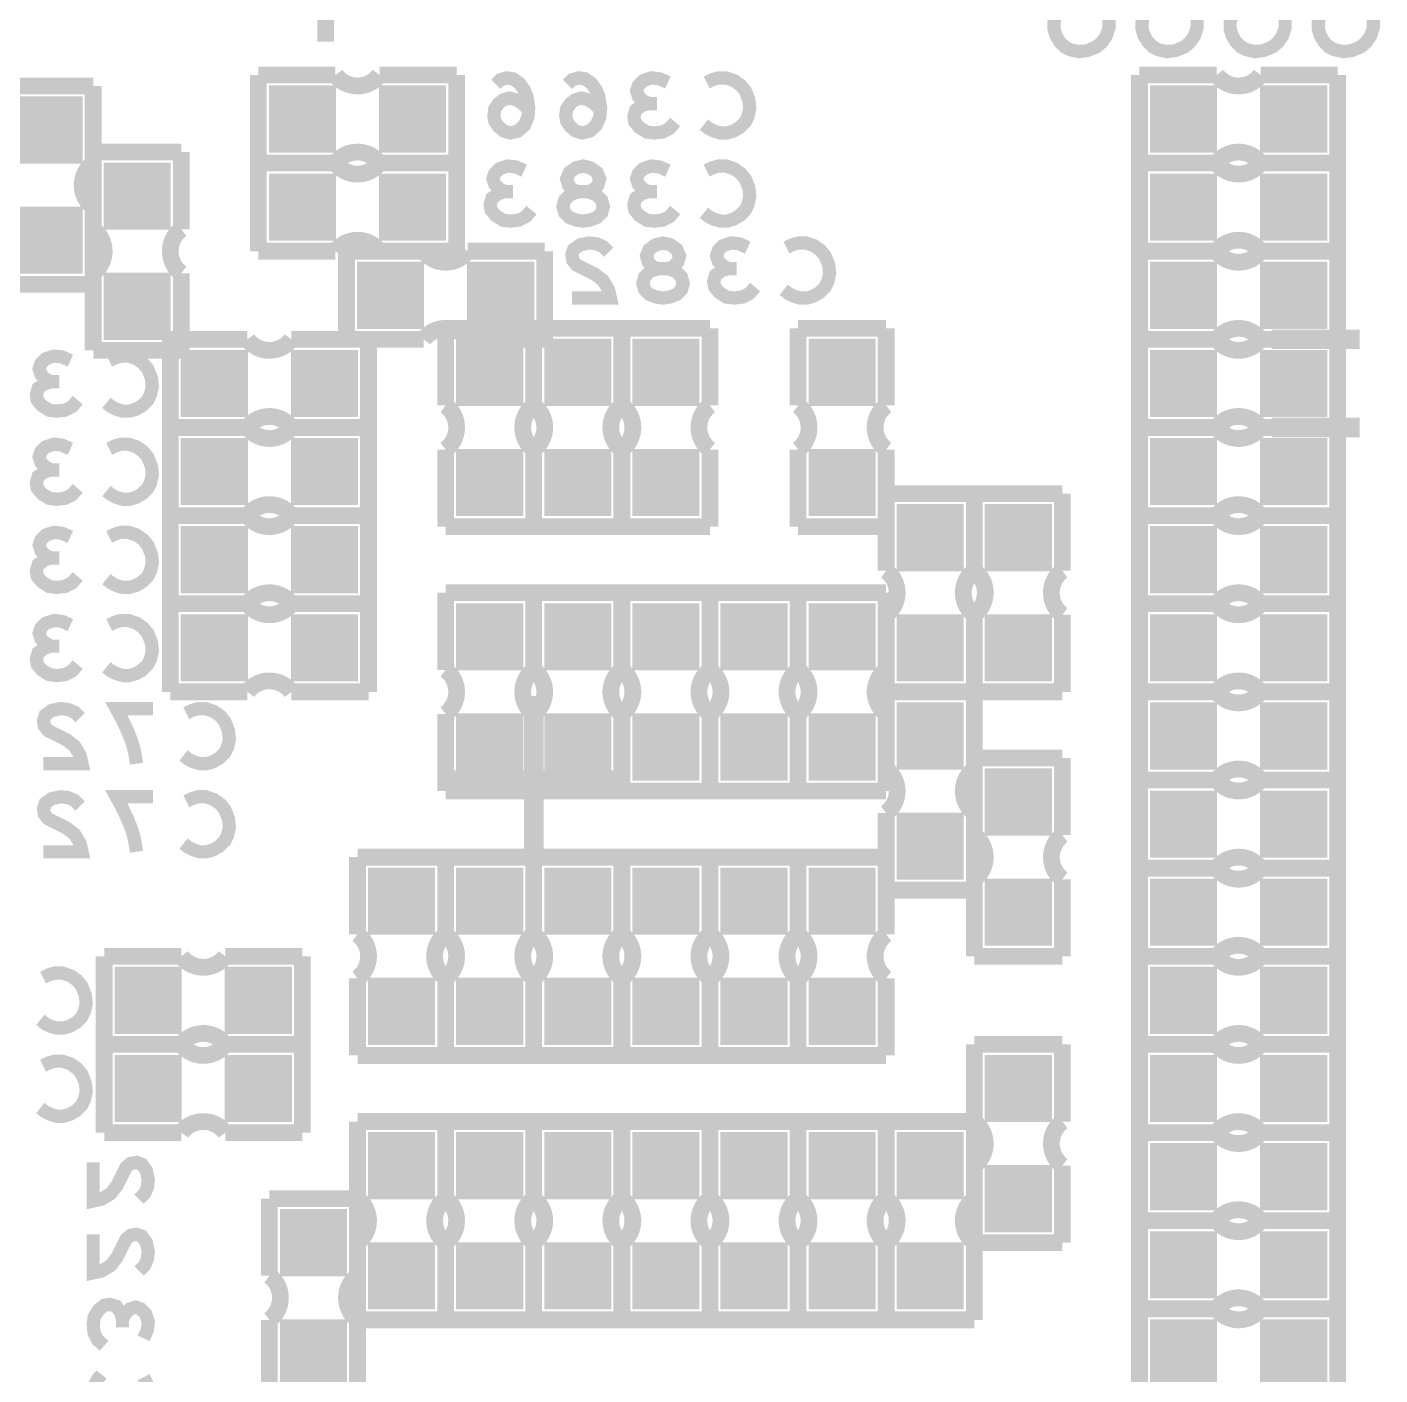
# Model space of a CAD drawing. Extents: x 0 to 200, y -10 to 130.
# Drawn here: x 134.4 to 146.68, y 22.6 to 34.83 of the extents above; entities that cross this region are included whole.
import ezdxf

# ---------------------------------------------------------------- set-up
doc = ezdxf.new("R2010")
doc.units = 0
doc.layers.get('0').update_dxf_attribs({"linetype": 'CONTINUOUS'})
doc.layers.add('MASK_BOTTOM_ART', color=6, linetype='CONTINUOUS')
doc.layers.add('SILK_BOTTOM_ART', color=5, linetype='CONTINUOUS')

# ---------------------------------------------------------------- blocks, each defined once
blk = doc.blocks.new('SQUARE_586')
blk.add_solid([(0.3048, 0.3048), (0.3048, -0.3048), (-0.3048, 0.3048), (-0.3048, -0.3048)])

msp = doc.modelspace()

# ---------------------------------------------------------------- linework, layer by layer
at = {"layer": 'SILK_BOTTOM_ART'}
for points, const_width in [([(137.111, 35.211), (137.111, 34.703)], 0.1524), ([(144.1816, 35.0035), (144.2066, 34.9535), (144.2233, 34.8952), (144.2233, 34.8285), (144.1983, 34.7535), (144.1566, 34.6952), (144.1066, 34.6535), (144.0233, 34.6202), (143.9483, 34.6119), (143.8733, 34.6285), (143.8233, 34.6535), (143.7733, 34.7035), (143.74, 34.7619), (143.7233, 34.8202), (143.7233, 34.8785), (143.74, 34.9369), (143.765, 34.9869), (143.7983, 35.0285)], 0.12), ([(144.9816, 35.0035), (145.0066, 34.9535), (145.0233, 34.8952), (145.0233, 34.8285), (144.9983, 34.7535), (144.9566, 34.6952), (144.9066, 34.6535), (144.8233, 34.6202), (144.7483, 34.6119), (144.6733, 34.6285), (144.6233, 34.6535), (144.5733, 34.7035), (144.54, 34.7619), (144.5233, 34.8202), (144.5233, 34.8785), (144.54, 34.9369), (144.565, 34.9869), (144.5983, 35.0285)], 0.12), ([(145.7816, 35.0035), (145.8066, 34.9535), (145.8233, 34.8952), (145.8233, 34.8285), (145.7983, 34.7535), (145.7566, 34.6952), (145.7066, 34.6535), (145.6233, 34.6202), (145.5483, 34.6119), (145.4733, 34.6285), (145.4233, 34.6535), (145.3733, 34.7035), (145.34, 34.7619), (145.3233, 34.8202), (145.3233, 34.8785), (145.34, 34.9369), (145.365, 34.9869), (145.3983, 35.0285)], 0.12), ([(146.5816, 35.0035), (146.6066, 34.9535), (146.6233, 34.8952), (146.6233, 34.8285), (146.5983, 34.7535), (146.5566, 34.6952), (146.5066, 34.6535), (146.4233, 34.6202), (146.3483, 34.6119), (146.2733, 34.6285), (146.2233, 34.6535), (146.1733, 34.7035), (146.14, 34.7619), (146.1233, 34.8202), (146.1233, 34.8785), (146.14, 34.9369), (146.165, 34.9869), (146.1983, 35.0285)], 0.12), ([(136.5, 34.4), (136.5, 33.6)], 0.1524), ([(137.2, 34.4), (136.5, 34.4)], 0.1524), ([(138.3, 34.4), (137.6, 34.4)], 0.1524), ([(138.3, 33.6), (138.3, 34.4)], 0.1524), ([(138.9547, 34.0816), (138.8964, 34.14), (138.8464, 34.1733), (138.7797, 34.19), (138.7214, 34.1733), (138.6797, 34.14), (138.6464, 34.09), (138.6381, 34.0316), (138.6464, 33.9816), (138.6797, 33.9316), (138.7297, 33.89), (138.7881, 33.8733), (138.8547, 33.89), (138.9131, 33.94), (138.9464, 34.015), (138.9547, 34.0983), (138.9381, 34.2066), (138.9131, 34.265), (138.8714, 34.3233), (138.8131, 34.365), (138.7547, 34.3733), (138.6964, 34.3566), (138.6547, 34.315)], 0.12), ([(139.6071, 34.0816), (139.5488, 34.14), (139.4988, 34.1733), (139.4321, 34.19), (139.3738, 34.1733), (139.3321, 34.14), (139.2988, 34.09), (139.2905, 34.0316), (139.2988, 33.9816), (139.3321, 33.9316), (139.3821, 33.89), (139.4405, 33.8733), (139.5071, 33.89), (139.5655, 33.94), (139.5988, 34.015), (139.6071, 34.0983), (139.5905, 34.2066), (139.5655, 34.265), (139.5238, 34.3233), (139.4655, 34.365), (139.4071, 34.3733), (139.3488, 34.3566), (139.3071, 34.315)], 0.12), ([(140.0429, 34.14), (139.9929, 34.165), (139.9512, 34.2066), (139.9345, 34.2566), (139.9512, 34.3066), (139.9929, 34.3483), (140.0679, 34.3733), (140.1429, 34.365), (140.2179, 34.3316)], 0.12), ([(140.5703, 34.3316), (140.6203, 34.3566), (140.6786, 34.3733), (140.7453, 34.3733), (140.8203, 34.3483), (140.8786, 34.3066), (140.9203, 34.2566), (140.9536, 34.1733), (140.9619, 34.0983), (140.9453, 34.0233), (140.9203, 33.9733), (140.8703, 33.9233), (140.8119, 33.89), (140.7536, 33.8733), (140.6953, 33.8733), (140.6369, 33.89), (140.5869, 33.915), (140.5453, 33.9483)], 0.12), ([(144.5, 34.4), (144.5, 33.6)], 0.1524), ([(145.2, 34.4), (144.5, 34.4)], 0.1524), ([(146.3, 34.4), (145.6, 34.4)], 0.1524), ([(146.3, 33.6), (146.3, 34.4)], 0.1524), ([(135, 34.3), (134.2, 34.3)], 0.1524), ([(135, 33.6), (135, 34.3)], 0.1524), ([(140.2845, 33.9733), (140.2345, 33.915), (140.1679, 33.8816), (140.0929, 33.8733), (140.0262, 33.8816), (139.9595, 33.9233), (139.9179, 33.9733), (139.9095, 34.0233), (139.9262, 34.0816), (139.9845, 34.1233), (140.0429, 34.14), (140.1179, 34.14)], 0.12), ([(135.8, 33.7), (135, 33.7)], 0.1524), ([(135, 33.7), (135, 33)], 0.1524), ([(135.8, 33), (135.8, 33.7)], 0.1524), ([(136.5, 33.6), (137.2, 33.6)], 0.1524), ([(136.5, 33.6), (136.5, 32.8)], 0.1524), ([(137.2, 33.6), (136.5, 33.6)], 0.1524), ([(137.6, 33.6), (138.3, 33.6)], 0.1524), ([(138.3, 33.6), (137.6, 33.6)], 0.1524), ([(138.3, 32.8), (138.3, 33.6)], 0.1524), ([(144.5, 33.6), (144.5, 32.8)], 0.1524), ([(145.2, 33.6), (144.5, 33.6)], 0.1524), ([(144.5, 33.6), (145.2, 33.6)], 0.1524), ([(146.3, 33.6), (145.6, 33.6)], 0.1524), ([(145.6, 33.6), (146.3, 33.6)], 0.1524), ([(146.3, 32.8), (146.3, 33.6)], 0.1524), ([(138.7381, 33.34), (138.6881, 33.365), (138.6464, 33.4066), (138.6297, 33.4566), (138.6464, 33.5066), (138.6881, 33.5483), (138.7631, 33.5733), (138.8381, 33.565), (138.9131, 33.5316)], 0.12), ([(139.4488, 33.0733), (139.3905, 33.0816), (139.3238, 33.1066), (139.2821, 33.1483), (139.2655, 33.2066), (139.2821, 33.265), (139.3321, 33.315), (139.4071, 33.34), (139.4905, 33.34), (139.5405, 33.3566), (139.5821, 33.3983), (139.5988, 33.4566), (139.5738, 33.515), (139.5155, 33.5566), (139.4488, 33.5733), (139.3821, 33.5566), (139.3238, 33.515), (139.2988, 33.4566), (139.3155, 33.3983), (139.3571, 33.3566), (139.4071, 33.34), (139.4905, 33.34), (139.5655, 33.315), (139.6155, 33.265), (139.6321, 33.2066), (139.6155, 33.1483), (139.5738, 33.1066), (139.5071, 33.0816), (139.4488, 33.0733)], 0.12), ([(140.0429, 33.34), (139.9929, 33.365), (139.9512, 33.4066), (139.9345, 33.4566), (139.9512, 33.5066), (139.9929, 33.5483), (140.0679, 33.5733), (140.1429, 33.565), (140.2179, 33.5316)], 0.12), ([(140.5703, 33.5316), (140.6203, 33.5566), (140.6786, 33.5733), (140.7453, 33.5733), (140.8203, 33.5483), (140.8786, 33.5066), (140.9203, 33.4566), (140.9536, 33.3733), (140.9619, 33.2983), (140.9453, 33.2233), (140.9203, 33.1733), (140.8703, 33.1233), (140.8119, 33.09), (140.7536, 33.0733), (140.6953, 33.0733), (140.6369, 33.09), (140.5869, 33.115), (140.5453, 33.1483)], 0.12), ([(138.9797, 33.1733), (138.9297, 33.115), (138.8631, 33.0816), (138.7881, 33.0733), (138.7214, 33.0816), (138.6547, 33.1233), (138.6131, 33.1733), (138.6047, 33.2233), (138.6214, 33.2816), (138.6797, 33.3233), (138.7381, 33.34), (138.8131, 33.34)], 0.12), ([(140.2845, 33.1733), (140.2345, 33.115), (140.1679, 33.0816), (140.0929, 33.0733), (140.0262, 33.0816), (139.9595, 33.1233), (139.9179, 33.1733), (139.9095, 33.2233), (139.9262, 33.2816), (139.9845, 33.3233), (140.0429, 33.34), (140.1179, 33.34)], 0.12), ([(135, 32.5), (135, 33.2)], 0.1524), ([(139.6797, 32.7917), (139.6297, 32.8417), (139.5714, 32.8667), (139.5047, 32.875), (139.4214, 32.8583), (139.3631, 32.8167), (139.3464, 32.7667), (139.3547, 32.7167), (139.3881, 32.675), (139.5547, 32.5917), (139.6297, 32.5333), (139.6797, 32.45), (139.6964, 32.375), (139.3464, 32.375)], 0.12), ([(140.1738, 32.375), (140.1155, 32.3833), (140.0488, 32.4083), (140.0071, 32.45), (139.9905, 32.5083), (140.0071, 32.5667), (140.0571, 32.6167), (140.1321, 32.6417), (140.2155, 32.6417), (140.2655, 32.6583), (140.3071, 32.7), (140.3238, 32.7583), (140.2988, 32.8167), (140.2405, 32.8583), (140.1738, 32.875), (140.1071, 32.8583), (140.0488, 32.8167), (140.0238, 32.7583), (140.0405, 32.7), (140.0821, 32.6583), (140.1321, 32.6417), (140.2155, 32.6417), (140.2905, 32.6167), (140.3405, 32.5667), (140.3571, 32.5083), (140.3405, 32.45), (140.2988, 32.4083), (140.2321, 32.3833), (140.1738, 32.375)], 0.12), ([(140.7679, 32.6417), (140.7179, 32.6667), (140.6762, 32.7083), (140.6595, 32.7583), (140.6762, 32.8083), (140.7179, 32.85), (140.7929, 32.875), (140.8679, 32.8667), (140.9429, 32.8333)], 0.12), ([(141.2953, 32.8333), (141.3453, 32.8583), (141.4036, 32.875), (141.4703, 32.875), (141.5453, 32.85), (141.6036, 32.8083), (141.6453, 32.7583), (141.6786, 32.675), (141.6869, 32.6), (141.6703, 32.525), (141.6453, 32.475), (141.5953, 32.425), (141.5369, 32.3917), (141.4786, 32.375), (141.4203, 32.375), (141.3619, 32.3917), (141.3119, 32.4167), (141.2703, 32.45)], 0.12), ([(136.5, 32.8), (137.2, 32.8)], 0.1524), ([(137.3, 32.8), (137.3, 32)], 0.1524), ([(138, 32.8), (137.3, 32.8)], 0.1524), ([(137.6, 32.8), (138.3, 32.8)], 0.1524), ([(139.1, 32.8), (138.4, 32.8)], 0.1524), ([(139.1, 32), (139.1, 32.8)], 0.1524), ([(144.5, 32.8), (144.5, 32)], 0.1524), ([(145.2, 32.8), (144.5, 32.8)], 0.1524), ([(144.5, 32.8), (145.2, 32.8)], 0.1524), ([(146.3, 32.8), (145.6, 32.8)], 0.1524), ([(145.6, 32.8), (146.3, 32.8)], 0.1524), ([(146.3, 32), (146.3, 32.8)], 0.1524), ([(135, 32.6), (135, 31.9)], 0.1524), ([(135.8, 31.9), (135.8, 32.6)], 0.1524), ([(141.0095, 32.475), (140.9595, 32.4167), (140.8929, 32.3833), (140.8179, 32.375), (140.7512, 32.3833), (140.6845, 32.425), (140.6429, 32.475), (140.6345, 32.525), (140.6512, 32.5833), (140.7095, 32.625), (140.7679, 32.6417), (140.8429, 32.6417)], 0.12), ([(134.2, 32.5), (135, 32.5)], 0.1524), ([(135.7, 32), (135.7, 31.2)], 0.1524), ([(136.4, 32), (135.7, 32)], 0.1524), ([(137.5, 32), (136.8, 32)], 0.1524), ([(137.3, 32), (138, 32)], 0.1524), ([(137.5, 31.2), (137.5, 32)], 0.1524), ([(138.2, 32.1), (138.2, 31.4)], 0.1524), ([(139, 32.1), (138.2, 32.1)], 0.1524), ([(138.4, 32), (139.1, 32)], 0.1524), ([(139, 32.1), (139, 31.4)], 0.1524), ([(139.8, 32.1), (139, 32.1)], 0.1524), ([(139, 31.4), (139, 32.1)], 0.1524), ([(139.8, 32.1), (139.8, 31.4)], 0.1524), ([(140.6, 32.1), (139.8, 32.1)], 0.1524), ([(139.8, 31.4), (139.8, 32.1)], 0.1524), ([(140.6, 31.4), (140.6, 32.1)], 0.1524), ([(141.4, 32.1), (141.4, 31.4)], 0.1524), ([(142.2, 32.1), (141.4, 32.1)], 0.1524), ([(142.2, 31.4), (142.2, 32.1)], 0.1524), ([(144.5, 32), (144.5, 31.2)], 0.1524), ([(145.2, 32), (144.5, 32)], 0.1524), ([(144.5, 32), (145.2, 32)], 0.1524), ([(146.3, 32), (145.6, 32)], 0.1524), ([(145.6, 32), (146.3, 32)], 0.1524), ([(146.5, 32), (145.7, 32)], 0.1778), ([(146.3, 31.2), (146.3, 32)], 0.1524), ([(135, 31.9), (135.8, 31.9)], 0.1524), ([(134.6179, 31.615), (134.5679, 31.64), (134.5262, 31.6816), (134.5095, 31.7316), (134.5262, 31.7816), (134.5679, 31.8233), (134.6429, 31.8483), (134.7179, 31.84), (134.7929, 31.8066)], 0.12), ([(135.1453, 31.8066), (135.1953, 31.8316), (135.2536, 31.8483), (135.3203, 31.8483), (135.3953, 31.8233), (135.4536, 31.7816), (135.4953, 31.7316), (135.5286, 31.6483), (135.5369, 31.5733), (135.5203, 31.4983), (135.4953, 31.4483), (135.4453, 31.3983), (135.3869, 31.365), (135.3286, 31.3483), (135.2703, 31.3483), (135.2119, 31.365), (135.1619, 31.39), (135.1203, 31.4233)], 0.12), ([(134.8595, 31.4483), (134.8095, 31.39), (134.7429, 31.3566), (134.6679, 31.3483), (134.6012, 31.3566), (134.5345, 31.3983), (134.4929, 31.4483), (134.4845, 31.4983), (134.5012, 31.5566), (134.5595, 31.5983), (134.6179, 31.615), (134.6929, 31.615)], 0.12), ([(135.7, 31.2), (135.7, 30.4)], 0.1524), ([(136.4, 31.2), (135.7, 31.2)], 0.1524), ([(135.7, 31.2), (136.4, 31.2)], 0.1524), ([(137.5, 31.2), (136.8, 31.2)], 0.1524), ([(136.8, 31.2), (137.5, 31.2)], 0.1524), ([(137.5, 30.4), (137.5, 31.2)], 0.1524), ([(144.5, 31.2), (144.5, 30.4)], 0.1524), ([(145.2, 31.2), (144.5, 31.2)], 0.1524), ([(144.5, 31.2), (145.2, 31.2)], 0.1524), ([(146.3, 31.2), (145.6, 31.2)], 0.1524), ([(145.6, 31.2), (146.3, 31.2)], 0.1524), ([(146.5, 31.2), (145.7, 31.2)], 0.1778), ([(146.3, 30.4), (146.3, 31.2)], 0.1524), ([(134.6179, 30.815), (134.5679, 30.84), (134.5262, 30.8816), (134.5095, 30.9316), (134.5262, 30.9816), (134.5679, 31.0233), (134.6429, 31.0483), (134.7179, 31.04), (134.7929, 31.0066)], 0.12), ([(135.1453, 31.0066), (135.1953, 31.0316), (135.2536, 31.0483), (135.3203, 31.0483), (135.3953, 31.0233), (135.4536, 30.9816), (135.4953, 30.9316), (135.5286, 30.8483), (135.5369, 30.7733), (135.5203, 30.6983), (135.4953, 30.6483), (135.4453, 30.5983), (135.3869, 30.565), (135.3286, 30.5483), (135.2703, 30.5483), (135.2119, 30.565), (135.1619, 30.59), (135.1203, 30.6233)], 0.12), ([(138.2, 31), (138.2, 30.3)], 0.1524), ([(139, 31), (139, 30.3)], 0.1524), ([(139, 30.3), (139, 31)], 0.1524), ([(139.8, 31), (139.8, 30.3)], 0.1524), ([(139.8, 30.3), (139.8, 31)], 0.1524), ([(140.6, 30.3), (140.6, 31)], 0.1524), ([(141.4, 31), (141.4, 30.3)], 0.1524), ([(142.2, 30.3), (142.2, 31)], 0.1524), ([(134.8595, 30.6483), (134.8095, 30.59), (134.7429, 30.5566), (134.6679, 30.5483), (134.6012, 30.5566), (134.5345, 30.5983), (134.4929, 30.6483), (134.4845, 30.6983), (134.5012, 30.7566), (134.5595, 30.7983), (134.6179, 30.815), (134.6929, 30.815)], 0.12), ([(143, 30.6), (142.2, 30.6)], 0.1524), ([(142.2, 30.6), (142.2, 29.9)], 0.1524), ([(143, 30.6), (143, 29.9)], 0.1524), ([(143.8, 30.6), (143, 30.6)], 0.1524), ([(143, 29.9), (143, 30.6)], 0.1524), ([(143.8, 29.9), (143.8, 30.6)], 0.1524), ([(135.7, 30.4), (135.7, 29.6)], 0.1524), ([(136.4, 30.4), (135.7, 30.4)], 0.1524), ([(135.7, 30.4), (136.4, 30.4)], 0.1524), ([(137.5, 30.4), (136.8, 30.4)], 0.1524), ([(136.8, 30.4), (137.5, 30.4)], 0.1524), ([(137.5, 29.6), (137.5, 30.4)], 0.1524), ([(144.5, 30.4), (144.5, 29.6)], 0.1524), ([(145.2, 30.4), (144.5, 30.4)], 0.1524), ([(144.5, 30.4), (145.2, 30.4)], 0.1524), ([(146.3, 30.4), (145.6, 30.4)], 0.1524), ([(145.6, 30.4), (146.3, 30.4)], 0.1524), ([(146.3, 29.6), (146.3, 30.4)], 0.1524), ([(138.2, 30.3), (139, 30.3)], 0.1524), ([(139, 30.3), (139.8, 30.3)], 0.1524), ([(139.8, 30.3), (140.6, 30.3)], 0.1524), ([(141.4, 30.3), (142.2, 30.3)], 0.1524), ([(134.6179, 30.015), (134.5679, 30.04), (134.5262, 30.0816), (134.5095, 30.1316), (134.5262, 30.1816), (134.5679, 30.2233), (134.6429, 30.2483), (134.7179, 30.24), (134.7929, 30.2066)], 0.12), ([(135.1453, 30.2066), (135.1953, 30.2316), (135.2536, 30.2483), (135.3203, 30.2483), (135.3953, 30.2233), (135.4536, 30.1816), (135.4953, 30.1316), (135.5286, 30.0483), (135.5369, 29.9733), (135.5203, 29.8983), (135.4953, 29.8483), (135.4453, 29.7983), (135.3869, 29.765), (135.3286, 29.7483), (135.2703, 29.7483), (135.2119, 29.765), (135.1619, 29.79), (135.1203, 29.8233)], 0.12), ([(134.8595, 29.8483), (134.8095, 29.79), (134.7429, 29.7566), (134.6679, 29.7483), (134.6012, 29.7566), (134.5345, 29.7983), (134.4929, 29.8483), (134.4845, 29.8983), (134.5012, 29.9566), (134.5595, 29.9983), (134.6179, 30.015), (134.6929, 30.015)], 0.12), ([(139, 29.7), (138.2, 29.7)], 0.1524), ([(138.2, 29.7), (138.2, 29)], 0.1524), ([(139, 29), (139, 29.7)], 0.1524), ([(139.8, 29.7), (139, 29.7)], 0.1524), ([(139, 29.7), (139, 29)], 0.1524), ([(140.6, 29.7), (139.8, 29.7)], 0.1524), ([(139.8, 29.7), (139.8, 29)], 0.1524), ([(139.8, 29), (139.8, 29.7)], 0.1524), ([(141.4, 29.7), (140.6, 29.7)], 0.1524), ([(140.6, 29.7), (140.6, 29)], 0.1524), ([(140.6, 29), (140.6, 29.7)], 0.1524), ([(142.2, 29.7), (141.4, 29.7)], 0.1524), ([(141.4, 29.7), (141.4, 29)], 0.1524), ([(141.4, 29), (141.4, 29.7)], 0.1524), ([(142.2, 29), (142.2, 29.7)], 0.1524), ([(135.7, 29.6), (136.4, 29.6)], 0.1524), ([(135.7, 29.6), (135.7, 28.8)], 0.1524), ([(136.4, 29.6), (135.7, 29.6)], 0.1524), ([(136.8, 29.6), (137.5, 29.6)], 0.1524), ([(137.5, 29.6), (136.8, 29.6)], 0.1524), ([(137.5, 28.8), (137.5, 29.6)], 0.1524), ([(144.5, 29.6), (144.5, 28.8)], 0.1524), ([(145.2, 29.6), (144.5, 29.6)], 0.1524), ([(144.5, 29.6), (145.2, 29.6)], 0.1524), ([(146.3, 29.6), (145.6, 29.6)], 0.1524), ([(145.6, 29.6), (146.3, 29.6)], 0.1524), ([(146.3, 28.8), (146.3, 29.6)], 0.1524), ([(134.6179, 29.215), (134.5679, 29.24), (134.5262, 29.2816), (134.5095, 29.3316), (134.5262, 29.3816), (134.5679, 29.4233), (134.6429, 29.4483), (134.7179, 29.44), (134.7929, 29.4066)], 0.12), ([(135.1453, 29.4066), (135.1953, 29.4316), (135.2536, 29.4483), (135.3203, 29.4483), (135.3953, 29.4233), (135.4536, 29.3816), (135.4953, 29.3316), (135.5286, 29.2483), (135.5369, 29.1733), (135.5203, 29.0983), (135.4953, 29.0483), (135.4453, 28.9983), (135.3869, 28.965), (135.3286, 28.9483), (135.2703, 28.9483), (135.2119, 28.965), (135.1619, 28.99), (135.1203, 29.0233)], 0.12), ([(142.2, 29.5), (142.2, 28.8)], 0.1524), ([(143, 29.5), (143, 28.8)], 0.1524), ([(143, 28.8), (143, 29.5)], 0.1524), ([(143.8, 28.8), (143.8, 29.5)], 0.1524), ([(134.8595, 29.0483), (134.8095, 28.99), (134.7429, 28.9566), (134.6679, 28.9483), (134.6012, 28.9566), (134.5345, 28.9983), (134.4929, 29.0483), (134.4845, 29.0983), (134.5012, 29.1566), (134.5595, 29.1983), (134.6179, 29.215), (134.6929, 29.215)], 0.12), ([(135.7, 28.8), (136.4, 28.8)], 0.1524), ([(136.8, 28.8), (137.5, 28.8)], 0.1524), ([(142.2, 28.8), (143, 28.8)], 0.1524), ([(142.2, 28.8), (142.2, 28.1)], 0.1524), ([(143, 28.8), (142.2, 28.8)], 0.1524), ([(143, 28.8), (143.8, 28.8)], 0.1524), ([(143, 28.1), (143, 28.8)], 0.1524), ([(144.5, 28.8), (144.5, 28)], 0.1524), ([(145.2, 28.8), (144.5, 28.8)], 0.1524), ([(144.5, 28.8), (145.2, 28.8)], 0.1524), ([(146.3, 28.8), (145.6, 28.8)], 0.1524), ([(145.6, 28.8), (146.3, 28.8)], 0.1524), ([(146.3, 28), (146.3, 28.8)], 0.1524), ([(139, 28.762), (139, 27.238)], 0.1778), ([(134.8821, 28.565), (134.8321, 28.615), (134.7738, 28.64), (134.7071, 28.6483), (134.6238, 28.6316), (134.5655, 28.59), (134.5488, 28.54), (134.5571, 28.49), (134.5905, 28.4483), (134.7571, 28.365), (134.8321, 28.3066), (134.8821, 28.2233), (134.8988, 28.1483), (134.5488, 28.1483)], 0.12), ([(135.3929, 28.1483), (135.3762, 28.2566), (135.3512, 28.3483), (135.3179, 28.4316), (135.2762, 28.5233), (135.2095, 28.6483), (135.5429, 28.6483)], 0.12), ([(135.8453, 28.6066), (135.8953, 28.6316), (135.9536, 28.6483), (136.0203, 28.6483), (136.0953, 28.6233), (136.1536, 28.5816), (136.1953, 28.5316), (136.2286, 28.4483), (136.2369, 28.3733), (136.2203, 28.2983), (136.1953, 28.2483), (136.1453, 28.1983), (136.0869, 28.165), (136.0286, 28.1483), (135.9703, 28.1483), (135.9119, 28.165), (135.8619, 28.19), (135.8203, 28.2233)], 0.12), ([(138.2, 28.6), (138.2, 27.9)], 0.1524), ([(139, 27.9), (139, 28.6)], 0.1524), ([(139, 28.6), (139, 27.9)], 0.1524), ([(139.8, 28.6), (139.8, 27.9)], 0.1524), ([(139.8, 27.9), (139.8, 28.6)], 0.1524), ([(140.6, 28.6), (140.6, 27.9)], 0.1524), ([(140.6, 27.9), (140.6, 28.6)], 0.1524), ([(141.4, 28.6), (141.4, 27.9)], 0.1524), ([(141.4, 27.9), (141.4, 28.6)], 0.1524), ([(142.2, 27.9), (142.2, 28.6)], 0.1524), ([(143.8, 28.2), (143, 28.2)], 0.1524), ([(143, 28.2), (143, 27.5)], 0.1524), ([(143.8, 27.5), (143.8, 28.2)], 0.1524), ([(138.238, 28), (139.762, 28)], 0.1778), ([(144.5, 28), (144.5, 27.2)], 0.1524), ([(145.2, 28), (144.5, 28)], 0.1524), ([(144.5, 28), (145.2, 28)], 0.1524), ([(146.3, 28), (145.6, 28)], 0.1524), ([(145.6, 28), (146.3, 28)], 0.1524), ([(146.3, 27.2), (146.3, 28)], 0.1524), ([(134.8821, 27.765), (134.8321, 27.815), (134.7738, 27.84), (134.7071, 27.8483), (134.6238, 27.8316), (134.5655, 27.79), (134.5488, 27.74), (134.5571, 27.69), (134.5905, 27.6483), (134.7571, 27.565), (134.8321, 27.5066), (134.8821, 27.4233), (134.8988, 27.3483), (134.5488, 27.3483)], 0.12), ([(135.3929, 27.3483), (135.3762, 27.4566), (135.3512, 27.5483), (135.3179, 27.6316), (135.2762, 27.7233), (135.2095, 27.8483), (135.5429, 27.8483)], 0.12), ([(135.8453, 27.8066), (135.8953, 27.8316), (135.9536, 27.8483), (136.0203, 27.8483), (136.0953, 27.8233), (136.1536, 27.7816), (136.1953, 27.7316), (136.2286, 27.6483), (136.2369, 27.5733), (136.2203, 27.4983), (136.1953, 27.4483), (136.1453, 27.3983), (136.0869, 27.365), (136.0286, 27.3483), (135.9703, 27.3483), (135.9119, 27.365), (135.8619, 27.39), (135.8203, 27.4233)], 0.12), ([(138.2, 27.9), (139, 27.9)], 0.1524), ([(139, 27.9), (139.8, 27.9)], 0.1524), ([(139.8, 27.9), (140.6, 27.9)], 0.1524), ([(140.6, 27.9), (141.4, 27.9)], 0.1524), ([(141.4, 27.9), (142.2, 27.9)], 0.1524), ([(142.2, 27.7), (142.2, 27)], 0.1524), ([(143, 27), (143, 27.7)], 0.1524), ([(137.4, 27.3), (137.4, 26.6)], 0.1524), ([(138.2, 27.3), (137.4, 27.3)], 0.1524), ([(138.2, 27.3), (138.2, 26.6)], 0.1524), ([(139, 27.3), (138.2, 27.3)], 0.1524), ([(138.2, 26.6), (138.2, 27.3)], 0.1524), ([(139, 27.3), (139, 26.6)], 0.1524), ([(139.8, 27.3), (139, 27.3)], 0.1524), ([(139, 26.6), (139, 27.3)], 0.1524), ([(139.8, 26.6), (139.8, 27.3)], 0.1524), ([(139.8, 27.3), (139.8, 26.6)], 0.1524), ([(140.6, 27.3), (139.8, 27.3)], 0.1524), ([(140.6, 27.3), (140.6, 26.6)], 0.1524), ([(141.4, 27.3), (140.6, 27.3)], 0.1524), ([(140.6, 26.6), (140.6, 27.3)], 0.1524), ([(141.4, 27.3), (141.4, 26.6)], 0.1524), ([(142.2, 27.3), (141.4, 27.3)], 0.1524), ([(141.4, 26.6), (141.4, 27.3)], 0.1524), ([(142.2, 26.6), (142.2, 27.3)], 0.1524), ([(144.5, 27.2), (144.5, 26.4)], 0.1524), ([(145.2, 27.2), (144.5, 27.2)], 0.1524), ([(144.5, 27.2), (145.2, 27.2)], 0.1524), ([(146.3, 27.2), (145.6, 27.2)], 0.1524), ([(145.6, 27.2), (146.3, 27.2)], 0.1524), ([(146.3, 26.4), (146.3, 27.2)], 0.1524), ([(143, 27.1), (143, 26.4)], 0.1524), ([(143.8, 26.4), (143.8, 27.1)], 0.1524), ([(142.2, 27), (143, 27)], 0.1524), ([(135.1, 26.4), (135.1, 25.6)], 0.1524), ([(135.8, 26.4), (135.1, 26.4)], 0.1524), ([(136.9, 26.4), (136.2, 26.4)], 0.1524), ([(136.9, 25.6), (136.9, 26.4)], 0.1524), ([(143, 26.4), (143.8, 26.4)], 0.1524), ([(144.5, 26.4), (144.5, 25.6)], 0.1524), ([(145.2, 26.4), (144.5, 26.4)], 0.1524), ([(144.5, 26.4), (145.2, 26.4)], 0.1524), ([(146.3, 26.4), (145.6, 26.4)], 0.1524), ([(145.6, 26.4), (146.3, 26.4)], 0.1524), ([(146.3, 25.6), (146.3, 26.4)], 0.1524), ([(134.5453, 26.2066), (134.5953, 26.2316), (134.6536, 26.2483), (134.7203, 26.2483), (134.7953, 26.2233), (134.8536, 26.1816), (134.8953, 26.1316), (134.9286, 26.0483), (134.9369, 25.9733), (134.9203, 25.8983), (134.8953, 25.8483), (134.8453, 25.7983), (134.7869, 25.765), (134.7286, 25.7483), (134.6703, 25.7483), (134.6119, 25.765), (134.5619, 25.79), (134.5203, 25.8233)], 0.12), ([(137.4, 26.2), (137.4, 25.5)], 0.1524), ([(138.2, 26.2), (138.2, 25.5)], 0.1524), ([(138.2, 25.5), (138.2, 26.2)], 0.1524), ([(139, 26.2), (139, 25.5)], 0.1524), ([(139, 25.5), (139, 26.2)], 0.1524), ([(139.8, 25.5), (139.8, 26.2)], 0.1524), ([(139.8, 26.2), (139.8, 25.5)], 0.1524), ([(140.6, 26.2), (140.6, 25.5)], 0.1524), ([(140.6, 25.5), (140.6, 26.2)], 0.1524), ([(141.4, 26.2), (141.4, 25.5)], 0.1524), ([(141.4, 25.5), (141.4, 26.2)], 0.1524), ([(142.2, 25.5), (142.2, 26.2)], 0.1524), ([(135.1, 25.6), (135.8, 25.6)], 0.1524), ([(135.1, 25.6), (135.1, 24.8)], 0.1524), ([(135.8, 25.6), (135.1, 25.6)], 0.1524), ([(136.2, 25.6), (136.9, 25.6)], 0.1524), ([(136.9, 25.6), (136.2, 25.6)], 0.1524), ([(136.9, 24.8), (136.9, 25.6)], 0.1524), ([(143, 25.6), (143, 24.9)], 0.1524), ([(143.8, 25.6), (143, 25.6)], 0.1524), ([(143.8, 24.9), (143.8, 25.6)], 0.1524), ([(144.5, 25.6), (144.5, 24.8)], 0.1524), ([(145.2, 25.6), (144.5, 25.6)], 0.1524), ([(144.5, 25.6), (145.2, 25.6)], 0.1524), ([(146.3, 25.6), (145.6, 25.6)], 0.1524), ([(145.6, 25.6), (146.3, 25.6)], 0.1524), ([(146.3, 24.8), (146.3, 25.6)], 0.1524), ([(137.4, 25.5), (138.2, 25.5)], 0.1524), ([(138.2, 25.5), (139, 25.5)], 0.1524), ([(139, 25.5), (139.8, 25.5)], 0.1524), ([(139.8, 25.5), (140.6, 25.5)], 0.1524), ([(140.6, 25.5), (141.4, 25.5)], 0.1524), ([(141.4, 25.5), (142.2, 25.5)], 0.1524), ([(134.5453, 25.4066), (134.5953, 25.4316), (134.6536, 25.4483), (134.7203, 25.4483), (134.7953, 25.4233), (134.8536, 25.3816), (134.8953, 25.3316), (134.9286, 25.2483), (134.9369, 25.1733), (134.9203, 25.0983), (134.8953, 25.0483), (134.8453, 24.9983), (134.7869, 24.965), (134.7286, 24.9483), (134.6703, 24.9483), (134.6119, 24.965), (134.5619, 24.99), (134.5203, 25.0233)], 0.12), ([(137.4, 24.9), (137.4, 24.2)], 0.1524), ([(138.2, 24.9), (137.4, 24.9)], 0.1524), ([(138.2, 24.2), (138.2, 24.9)], 0.1524), ([(138.2, 24.9), (138.2, 24.2)], 0.1524), ([(139, 24.9), (138.2, 24.9)], 0.1524), ([(139, 24.9), (139, 24.2)], 0.1524), ([(139, 24.2), (139, 24.9)], 0.1524), ([(139.8, 24.9), (139, 24.9)], 0.1524), ([(139.8, 24.9), (139.8, 24.2)], 0.1524), ([(139.8, 24.2), (139.8, 24.9)], 0.1524), ([(140.6, 24.9), (139.8, 24.9)], 0.1524), ([(140.6, 24.9), (140.6, 24.2)], 0.1524), ([(140.6, 24.2), (140.6, 24.9)], 0.1524), ([(141.4, 24.9), (140.6, 24.9)], 0.1524), ([(141.4, 24.9), (141.4, 24.2)], 0.1524), ([(141.4, 24.2), (141.4, 24.9)], 0.1524), ([(142.2, 24.9), (141.4, 24.9)], 0.1524), ([(142.2, 24.9), (142.2, 24.2)], 0.1524), ([(142.2, 24.2), (142.2, 24.9)], 0.1524), ([(143, 24.9), (142.2, 24.9)], 0.1524), ([(143, 24.2), (143, 24.9)], 0.1524), ([(135.1, 24.8), (135.8, 24.8)], 0.1524), ([(136.2, 24.8), (136.9, 24.8)], 0.1524), ([(144.5, 24.8), (144.5, 24)], 0.1524), ([(145.2, 24.8), (144.5, 24.8)], 0.1524), ([(144.5, 24.8), (145.2, 24.8)], 0.1524), ([(146.3, 24.8), (145.6, 24.8)], 0.1524), ([(145.6, 24.8), (146.3, 24.8)], 0.1524), ([(146.3, 24), (146.3, 24.8)], 0.1524), ([(135.4167, 24.1953), (135.4667, 24.2453), (135.4917, 24.3036), (135.5, 24.3703), (135.4833, 24.4536), (135.4417, 24.5119), (135.3917, 24.5286), (135.3417, 24.5203), (135.3, 24.4869), (135.2167, 24.3203), (135.1583, 24.2453), (135.075, 24.1953), (135, 24.1786), (135, 24.5286)], 0.12), ([(143, 24.5), (143, 23.8)], 0.1524), ([(143.8, 23.8), (143.8, 24.5)], 0.1524), ([(137.4, 24.2), (136.6, 24.2)], 0.1524), ([(136.6, 24.2), (136.6, 23.5)], 0.1524), ([(137.4, 23.5), (137.4, 24.2)], 0.1524), ([(144.5, 24), (144.5, 23.2)], 0.1524), ([(145.2, 24), (144.5, 24)], 0.1524), ([(144.5, 24), (145.2, 24)], 0.1524), ([(146.3, 24), (145.6, 24)], 0.1524), ([(145.6, 24), (146.3, 24)], 0.1524), ([(146.3, 23.2), (146.3, 24)], 0.1524), ([(135.4167, 23.5429), (135.4667, 23.5929), (135.4917, 23.6512), (135.5, 23.7179), (135.4833, 23.8012), (135.4417, 23.8595), (135.3917, 23.8762), (135.3417, 23.8679), (135.3, 23.8345), (135.2167, 23.6679), (135.1583, 23.5929), (135.075, 23.5429), (135, 23.5262), (135, 23.8762)], 0.12), ([(137.4, 23.8), (137.4, 23.1)], 0.1524), ([(138.2, 23.1), (138.2, 23.8)], 0.1524), ([(138.2, 23.8), (138.2, 23.1)], 0.1524), ([(139, 23.8), (139, 23.1)], 0.1524), ([(139, 23.1), (139, 23.8)], 0.1524), ([(139.8, 23.8), (139.8, 23.1)], 0.1524), ([(139.8, 23.1), (139.8, 23.8)], 0.1524), ([(140.6, 23.8), (140.6, 23.1)], 0.1524), ([(140.6, 23.1), (140.6, 23.8)], 0.1524), ([(141.4, 23.8), (141.4, 23.1)], 0.1524), ([(141.4, 23.1), (141.4, 23.8)], 0.1524), ([(142.2, 23.8), (142.2, 23.1)], 0.1524), ([(142.2, 23.1), (142.2, 23.8)], 0.1524), ([(143, 23.1), (143, 23.8)], 0.1524), ([(143, 23.8), (143.8, 23.8)], 0.1524), ([(135.1, 22.8655), (135.0417, 22.9155), (135.0083, 22.9821), (135, 23.0571), (135.0083, 23.1238), (135.05, 23.1905), (135.1, 23.2321), (135.15, 23.2405), (135.2083, 23.2238), (135.25, 23.1655), (135.2667, 23.1071), (135.2667, 23.0321)], 0.12), ([(135.2667, 23.1071), (135.2917, 23.1571), (135.3333, 23.1988), (135.3833, 23.2155), (135.4333, 23.1988), (135.475, 23.1571), (135.5, 23.0821), (135.4917, 23.0071), (135.4583, 22.9321)], 0.12), ([(144.5, 23.2), (144.5, 22.4)], 0.1524), ([(145.2, 23.2), (144.5, 23.2)], 0.1524), ([(144.5, 23.2), (145.2, 23.2)], 0.1524), ([(146.3, 23.2), (145.6, 23.2)], 0.1524), ([(145.6, 23.2), (146.3, 23.2)], 0.1524), ([(146.3, 22.4), (146.3, 23.2)], 0.1524), ([(136.6, 23.1), (136.6, 22.4)], 0.1524), ([(137.4, 22.4), (137.4, 23.1)], 0.1524), ([(137.4, 23.1), (138.2, 23.1)], 0.1524), ([(138.2, 23.1), (139, 23.1)], 0.1524), ([(139, 23.1), (139.8, 23.1)], 0.1524), ([(139.8, 23.1), (140.6, 23.1)], 0.1524), ([(140.6, 23.1), (141.4, 23.1)], 0.1524), ([(141.4, 23.1), (142.2, 23.1)], 0.1524), ([(142.2, 23.1), (143, 23.1)], 0.1524), ([(135.4583, 22.5797), (135.4833, 22.5297), (135.5, 22.4714), (135.5, 22.4047), (135.475, 22.3297), (135.4333, 22.2714), (135.3833, 22.2297), (135.3, 22.1964), (135.225, 22.1881), (135.15, 22.2047), (135.1, 22.2297), (135.05, 22.2797), (135.0167, 22.3381), (135, 22.3964), (135, 22.4547), (135.0167, 22.5131), (135.0417, 22.5631), (135.075, 22.6047)], 0.12)]:
    msp.add_lwpolyline(points, dxfattribs=dict(at, const_width=const_width))
at = {"layer": 'SILK_BOTTOM_ART', "const_width": 0.1524}
for points in [[(137.2, 34.4, 0.5), (137.6, 34.4)], [(145.2, 34.4, 0.5), (145.6, 34.4)], [(135, 33.6, 0.5), (135, 33.2)], [(137.6, 33.6, 0.5), (137.2, 33.6)], [(137.2, 33.6, 0.5), (137.6, 33.6)], [(145.6, 33.6, 0.5), (145.2, 33.6)], [(145.2, 33.6, 0.5), (145.6, 33.6)], [(135, 32.6, 0.5), (135, 33)], [(135.8, 33, 0.5), (135.8, 32.6)], [(137.6, 32.8, 0.5), (137.2, 32.8)], [(145.6, 32.8, 0.5), (145.2, 32.8)], [(138, 32.8, 0.5), (138.4, 32.8)], [(145.2, 32.8, 0.5), (145.6, 32.8)], [(136.4, 32, 0.5), (136.8, 32)], [(138.4, 32, 0.5), (138, 32)], [(145.6, 32, 0.5), (145.2, 32)], [(145.2, 32, 0.5), (145.6, 32)], [(138.2, 31, 0.5), (138.2, 31.4)], [(139, 31.4, 0.5), (139, 31)], [(139, 31, 0.5), (139, 31.4)], [(139.8, 31.4, 0.5), (139.8, 31)], [(139.8, 31, 0.5), (139.8, 31.4)], [(140.6, 31.4, 0.5), (140.6, 31)], [(141.4, 31, 0.5), (141.4, 31.4)], [(142.2, 31.4, 0.5), (142.2, 31)], [(136.8, 31.2, 0.5), (136.4, 31.2)], [(145.6, 31.2, 0.5), (145.2, 31.2)], [(136.4, 31.2, 0.5), (136.8, 31.2)], [(145.2, 31.2, 0.5), (145.6, 31.2)], [(136.8, 30.4, 0.5), (136.4, 30.4)], [(136.4, 30.4, 0.5), (136.8, 30.4)], [(145.6, 30.4, 0.5), (145.2, 30.4)], [(145.2, 30.4, 0.5), (145.6, 30.4)], [(142.2, 29.5, 0.5), (142.2, 29.9)], [(143, 29.9, 0.5), (143, 29.5)], [(143, 29.5, 0.5), (143, 29.9)], [(143.8, 29.9, 0.5), (143.8, 29.5)], [(136.8, 29.6, 0.5), (136.4, 29.6)], [(145.6, 29.6, 0.5), (145.2, 29.6)], [(136.4, 29.6, 0.5), (136.8, 29.6)], [(145.2, 29.6, 0.5), (145.6, 29.6)], [(138.2, 28.6, 0.5), (138.2, 29)], [(139, 29, 0.5), (139, 28.6)], [(139, 28.6, 0.5), (139, 29)], [(139.8, 29, 0.5), (139.8, 28.6)], [(139.8, 28.6, 0.5), (139.8, 29)], [(140.6, 29, 0.5), (140.6, 28.6)], [(140.6, 28.6, 0.5), (140.6, 29)], [(141.4, 29, 0.5), (141.4, 28.6)], [(141.4, 28.6, 0.5), (141.4, 29)], [(142.2, 29, 0.5), (142.2, 28.6)], [(136.8, 28.8, 0.5), (136.4, 28.8)], [(145.6, 28.8, 0.5), (145.2, 28.8)], [(145.2, 28.8, 0.5), (145.6, 28.8)], [(142.2, 27.7, 0.5), (142.2, 28.1)], [(143, 28.1, 0.5), (143, 27.7)], [(145.6, 28, 0.5), (145.2, 28)], [(145.2, 28, 0.5), (145.6, 28)], [(143, 27.1, 0.5), (143, 27.5)], [(143.8, 27.5, 0.5), (143.8, 27.1)], [(145.6, 27.2, 0.5), (145.2, 27.2)], [(145.2, 27.2, 0.5), (145.6, 27.2)], [(137.4, 26.2, 0.5), (137.4, 26.6)], [(138.2, 26.6, 0.5), (138.2, 26.2)], [(138.2, 26.2, 0.5), (138.2, 26.6)], [(139, 26.6, 0.5), (139, 26.2)], [(139, 26.2, 0.5), (139, 26.6)], [(139.8, 26.6, 0.5), (139.8, 26.2)], [(139.8, 26.2, 0.5), (139.8, 26.6)], [(140.6, 26.6, 0.5), (140.6, 26.2)], [(140.6, 26.2, 0.5), (140.6, 26.6)], [(141.4, 26.6, 0.5), (141.4, 26.2)], [(141.4, 26.2, 0.5), (141.4, 26.6)], [(142.2, 26.6, 0.5), (142.2, 26.2)], [(145.6, 26.4, 0.5), (145.2, 26.4)], [(135.8, 26.4, 0.5), (136.2, 26.4)], [(145.2, 26.4, 0.5), (145.6, 26.4)], [(136.2, 25.6, 0.5), (135.8, 25.6)], [(135.8, 25.6, 0.5), (136.2, 25.6)], [(145.6, 25.6, 0.5), (145.2, 25.6)], [(145.2, 25.6, 0.5), (145.6, 25.6)], [(136.2, 24.8, 0.5), (135.8, 24.8)], [(143, 24.5, 0.5), (143, 24.9)], [(143.8, 24.9, 0.5), (143.8, 24.5)], [(145.6, 24.8, 0.5), (145.2, 24.8)], [(145.2, 24.8, 0.5), (145.6, 24.8)], [(137.4, 23.8, 0.5), (137.4, 24.2)], [(138.2, 24.2, 0.5), (138.2, 23.8)], [(138.2, 23.8, 0.5), (138.2, 24.2)], [(139, 24.2, 0.5), (139, 23.8)], [(139, 23.8, 0.5), (139, 24.2)], [(139.8, 24.2, 0.5), (139.8, 23.8)], [(139.8, 23.8, 0.5), (139.8, 24.2)], [(140.6, 24.2, 0.5), (140.6, 23.8)], [(140.6, 23.8, 0.5), (140.6, 24.2)], [(141.4, 24.2, 0.5), (141.4, 23.8)], [(141.4, 23.8, 0.5), (141.4, 24.2)], [(142.2, 24.2, 0.5), (142.2, 23.8)], [(142.2, 23.8, 0.5), (142.2, 24.2)], [(143, 24.2, 0.5), (143, 23.8)], [(145.6, 24, 0.5), (145.2, 24)], [(145.2, 24, 0.5), (145.6, 24)], [(136.6, 23.1, 0.5), (136.6, 23.5)], [(137.4, 23.5, 0.5), (137.4, 23.1)], [(145.6, 23.2, 0.5), (145.2, 23.2)], [(145.2, 23.2, 0.5), (145.6, 23.2)]]:
    msp.add_lwpolyline(points, format="xyb", dxfattribs=at)

# ---------------------------------------------------------------- block references
at = {"layer": 'MASK_BOTTOM_ART'}
for p in [(136.9, 34), (137.9, 34), (144.9, 34), (145.9, 34), (134.6, 33.9), (135.4, 33.3), (136.9, 33.2), (137.9, 33.2), (144.9, 33.2), (145.9, 33.2), (134.6, 32.9), (137.7, 32.4), (138.7, 32.4), (144.9, 32.4), (145.9, 32.4), (135.4, 32.3), (138.6, 31.7), (139.4, 31.7), (140.2, 31.7), (141.8, 31.7), (136.1, 31.6), (137.1, 31.6), (144.9, 31.6), (145.9, 31.6), (136.1, 30.8), (137.1, 30.8), (144.9, 30.8), (145.9, 30.8), (138.6, 30.7), (139.4, 30.7), (140.2, 30.7), (141.8, 30.7), (142.6, 30.2), (143.4, 30.2), (136.1, 30), (137.1, 30), (144.9, 30), (145.9, 30), (138.6, 29.3), (139.4, 29.3), (140.2, 29.3), (141, 29.3), (141.8, 29.3), (136.1, 29.2), (137.1, 29.2), (142.6, 29.2), (143.4, 29.2), (144.9, 29.2), (145.9, 29.2), (142.6, 28.4), (144.9, 28.4), (145.9, 28.4), (138.6, 28.3), (139.4, 28.3), (140.2, 28.3), (141, 28.3), (141.8, 28.3), (143.4, 27.8), (144.9, 27.6), (145.9, 27.6), (142.6, 27.4), (137.8, 26.9), (138.6, 26.9), (139.4, 26.9), (140.2, 26.9), (141, 26.9), (141.8, 26.9), (143.4, 26.8), (144.9, 26.8), (145.9, 26.8), (135.5, 26), (136.5, 26), (144.9, 26), (145.9, 26), (137.8, 25.9), (138.6, 25.9), (139.4, 25.9), (140.2, 25.9), (141, 25.9), (141.8, 25.9), (135.5, 25.2), (136.5, 25.2), (143.4, 25.2), (144.9, 25.2), (145.9, 25.2), (137.8, 24.5), (138.6, 24.5), (139.4, 24.5), (140.2, 24.5), (141, 24.5), (141.8, 24.5), (142.6, 24.5), (144.9, 24.4), (145.9, 24.4), (143.4, 24.2), (137, 23.8), (144.9, 23.6), (145.9, 23.6), (137.8, 23.5), (138.6, 23.5), (139.4, 23.5), (140.2, 23.5), (141, 23.5), (141.8, 23.5), (142.6, 23.5), (137, 22.8), (144.9, 22.8), (145.9, 22.8)]:
    msp.add_blockref('SQUARE_586', p, dxfattribs=at)

doc.saveas('drawing.dxf')
